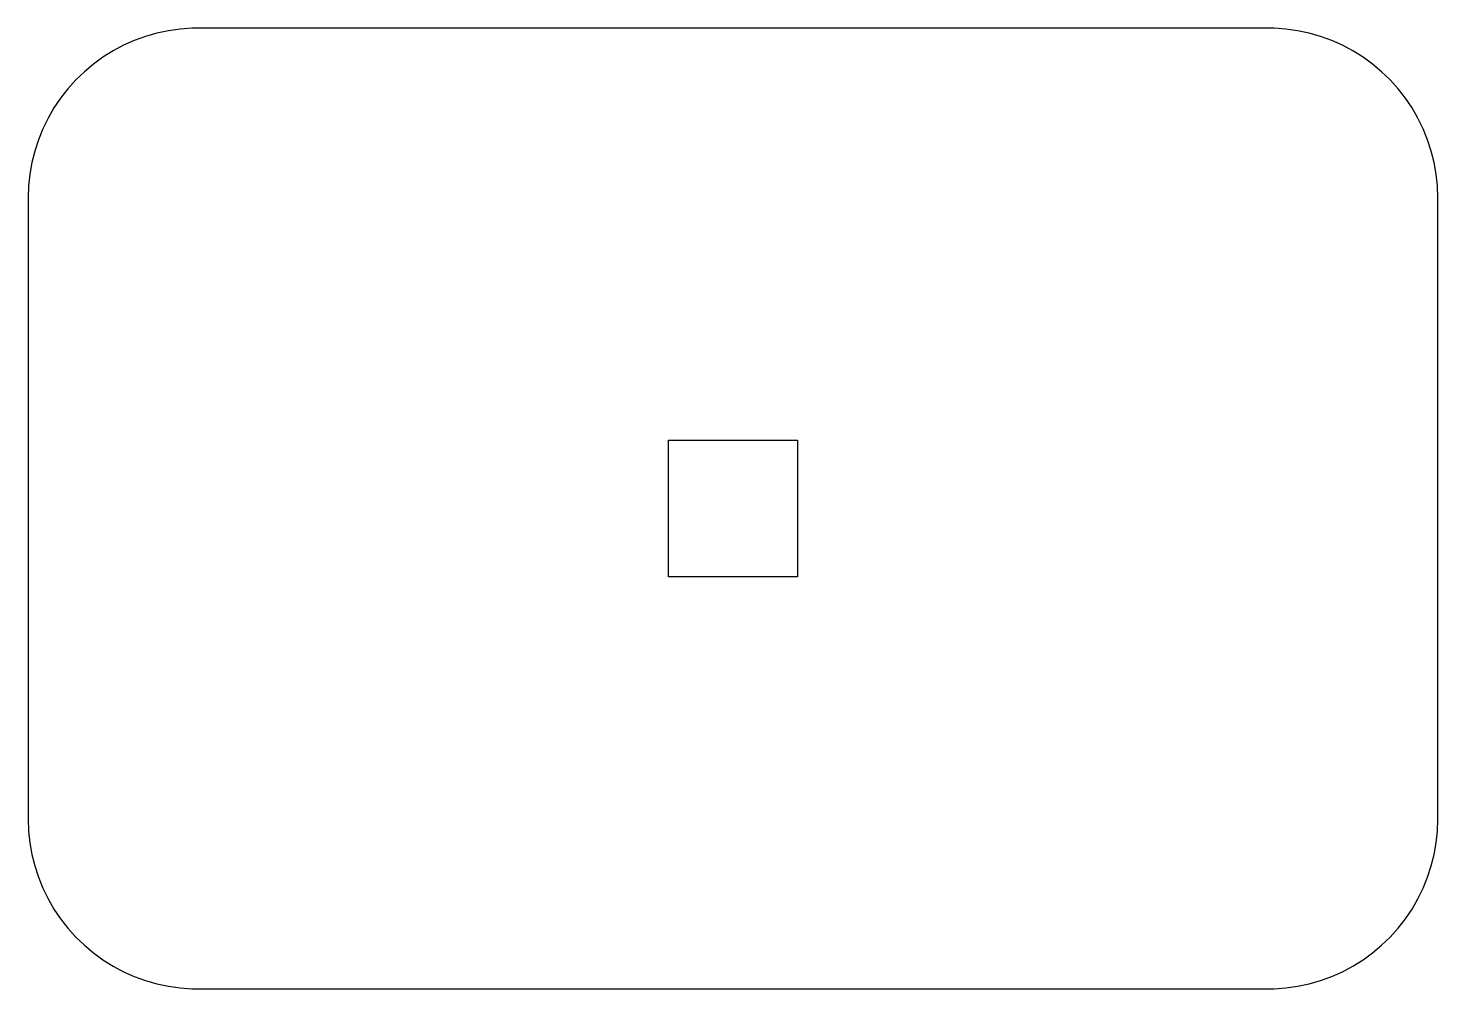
# Model space of a CAD drawing. Header units: metres. Extents: x -49.1 to 49.1, y -33.4 to 33.4.
import ezdxf

# ---------------------------------------------------------------- set-up
doc = ezdxf.new("R2010")
doc.units = ezdxf.units.M

msp = doc.modelspace()

# ---------------------------------------------------------------- linework, layer by layer
for p, q in [((-38.4847, 33.3728), (-39.3012, 33.258)), ((-37.6622, 33.4303), (-38.4847, 33.3728)), ((37.6622, 33.4303), (-37.6622, 33.4303)), ((38.4847, 33.3728), (37.6622, 33.4303)), ((39.3012, 33.258), (38.4847, 33.3728)), ((-41.675, 32.5774), (-42.4283, 32.242)), ((-40.9003, 32.8594), (-41.675, 32.5774)), ((-40.1077, 33.0866), (-40.9003, 32.8594)), ((-39.3012, 33.258), (-40.1077, 33.0866)), ((40.1077, 33.0866), (39.3012, 33.258)), ((40.9003, 32.8594), (40.1077, 33.0866)), ((41.675, 32.5774), (40.9003, 32.8594)), ((42.4283, 32.242), (41.675, 32.5774)), ((-43.8555, 31.418), (-44.5225, 30.9334)), ((-43.1562, 31.8549), (-43.8555, 31.418)), ((-42.4283, 32.242), (-43.1562, 31.8549)), ((43.1562, 31.8549), (42.4283, 32.242)), ((43.8555, 31.418), (43.1562, 31.8549)), ((44.5225, 30.9334), (43.8555, 31.418)), ((-44.5225, 30.9334), (-45.1541, 30.4034)), ((45.1541, 30.4034), (44.5225, 30.9334)), ((-45.7472, 29.8307), (-46.2989, 29.2179)), ((-45.1541, 30.4034), (-45.7472, 29.8307)), ((45.7472, 29.8307), (45.1541, 30.4034)), ((46.2989, 29.2179), (45.7472, 29.8307)), ((-46.8065, 28.5682), (-47.2676, 27.8847)), ((-46.2989, 29.2179), (-46.8065, 28.5682)), ((46.8065, 28.5682), (46.2989, 29.2179)), ((47.2676, 27.8847), (46.8065, 28.5682)), ((-47.2676, 27.8847), (-47.6798, 27.1706)), ((47.6798, 27.1706), (47.2676, 27.8847)), ((-47.6798, 27.1706), (-48.0413, 26.4296)), ((48.0413, 26.4296), (47.6798, 27.1706)), ((-48.3501, 25.6651), (-48.6049, 24.881)), ((-48.0413, 26.4296), (-48.3501, 25.6651)), ((48.3501, 25.6651), (48.0413, 26.4296)), ((48.6049, 24.881), (48.3501, 25.6651)), ((-48.6049, 24.881), (-48.8044, 24.081)), ((48.8044, 24.081), (48.6049, 24.881)), ((-48.8044, 24.081), (-48.9475, 23.269)), ((48.9475, 23.269), (48.8044, 24.081)), ((-48.9475, 23.269), (-49.0337, 22.449)), ((49.0337, 22.449), (48.9475, 23.269)), ((-49.0337, 22.449), (-49.0625, 21.625)), ((-49.0625, 21.625), (-49.0625, -21.625)), ((49.0625, 21.625), (49.0337, 22.449)), ((49.0625, -21.625), (49.0625, 21.625)), ((-4.5, -4.75822), (-4.5, 4.75822)), ((-4.5, 4.75822), (4.5, 4.75822)), ((4.5, 4.75822), (4.5, -4.75822)), ((4.5, -4.75822), (-4.5, -4.75822)), ((-49.0625, -21.625), (-49.0337, -22.449)), ((-49.0337, -22.449), (-48.9475, -23.269)), ((48.9475, -23.269), (49.0337, -22.449)), ((49.0337, -22.449), (49.0625, -21.625)), ((-48.9475, -23.269), (-48.8044, -24.081)), ((48.8044, -24.081), (48.9475, -23.269)), ((-48.8044, -24.081), (-48.6049, -24.881)), ((48.6049, -24.881), (48.8044, -24.081)), ((-48.6049, -24.881), (-48.3501, -25.6651)), ((48.3501, -25.6651), (48.6049, -24.881)), ((-48.3501, -25.6651), (-48.0413, -26.4296)), ((-48.0413, -26.4296), (-47.6798, -27.1706)), ((47.6798, -27.1706), (48.0413, -26.4296)), ((48.0413, -26.4296), (48.3501, -25.6651)), ((-47.6798, -27.1706), (-47.2676, -27.8847)), ((47.2676, -27.8847), (47.6798, -27.1706)), ((-47.2676, -27.8847), (-46.8065, -28.5682)), ((46.8065, -28.5682), (47.2676, -27.8847)), ((-46.8065, -28.5682), (-46.2989, -29.2179)), ((-46.2989, -29.2179), (-45.7472, -29.8307)), ((45.7472, -29.8307), (46.2989, -29.2179)), ((46.2989, -29.2179), (46.8065, -28.5682)), ((-45.7472, -29.8307), (-45.1541, -30.4034)), ((-45.1541, -30.4034), (-44.5225, -30.9334)), ((44.5225, -30.9334), (45.1541, -30.4034)), ((45.1541, -30.4034), (45.7472, -29.8307)), ((-44.5225, -30.9334), (-43.8555, -31.418)), ((43.8555, -31.418), (44.5225, -30.9334)), ((-43.8555, -31.418), (-43.1562, -31.8549)), ((-43.1562, -31.8549), (-42.4283, -32.242)), ((-42.4283, -32.242), (-41.675, -32.5774)), ((41.675, -32.5774), (42.4283, -32.242)), ((42.4283, -32.242), (43.1562, -31.8549)), ((43.1562, -31.8549), (43.8555, -31.418)), ((-41.675, -32.5774), (-40.9003, -32.8594)), ((-40.9003, -32.8594), (-40.1077, -33.0866)), ((-40.1077, -33.0866), (-39.3012, -33.258)), ((-39.3012, -33.258), (-38.4847, -33.3728)), ((38.4847, -33.3728), (39.3012, -33.258)), ((39.3012, -33.258), (40.1077, -33.0866)), ((40.1077, -33.0866), (40.9003, -32.8594)), ((40.9003, -32.8594), (41.675, -32.5774)), ((-38.4847, -33.3728), (-37.6622, -33.4303)), ((-37.6622, -33.4303), (37.6622, -33.4303)), ((37.6622, -33.4303), (38.4847, -33.3728))]:
    msp.add_line(p, q)

doc.saveas('drawing.dxf')
